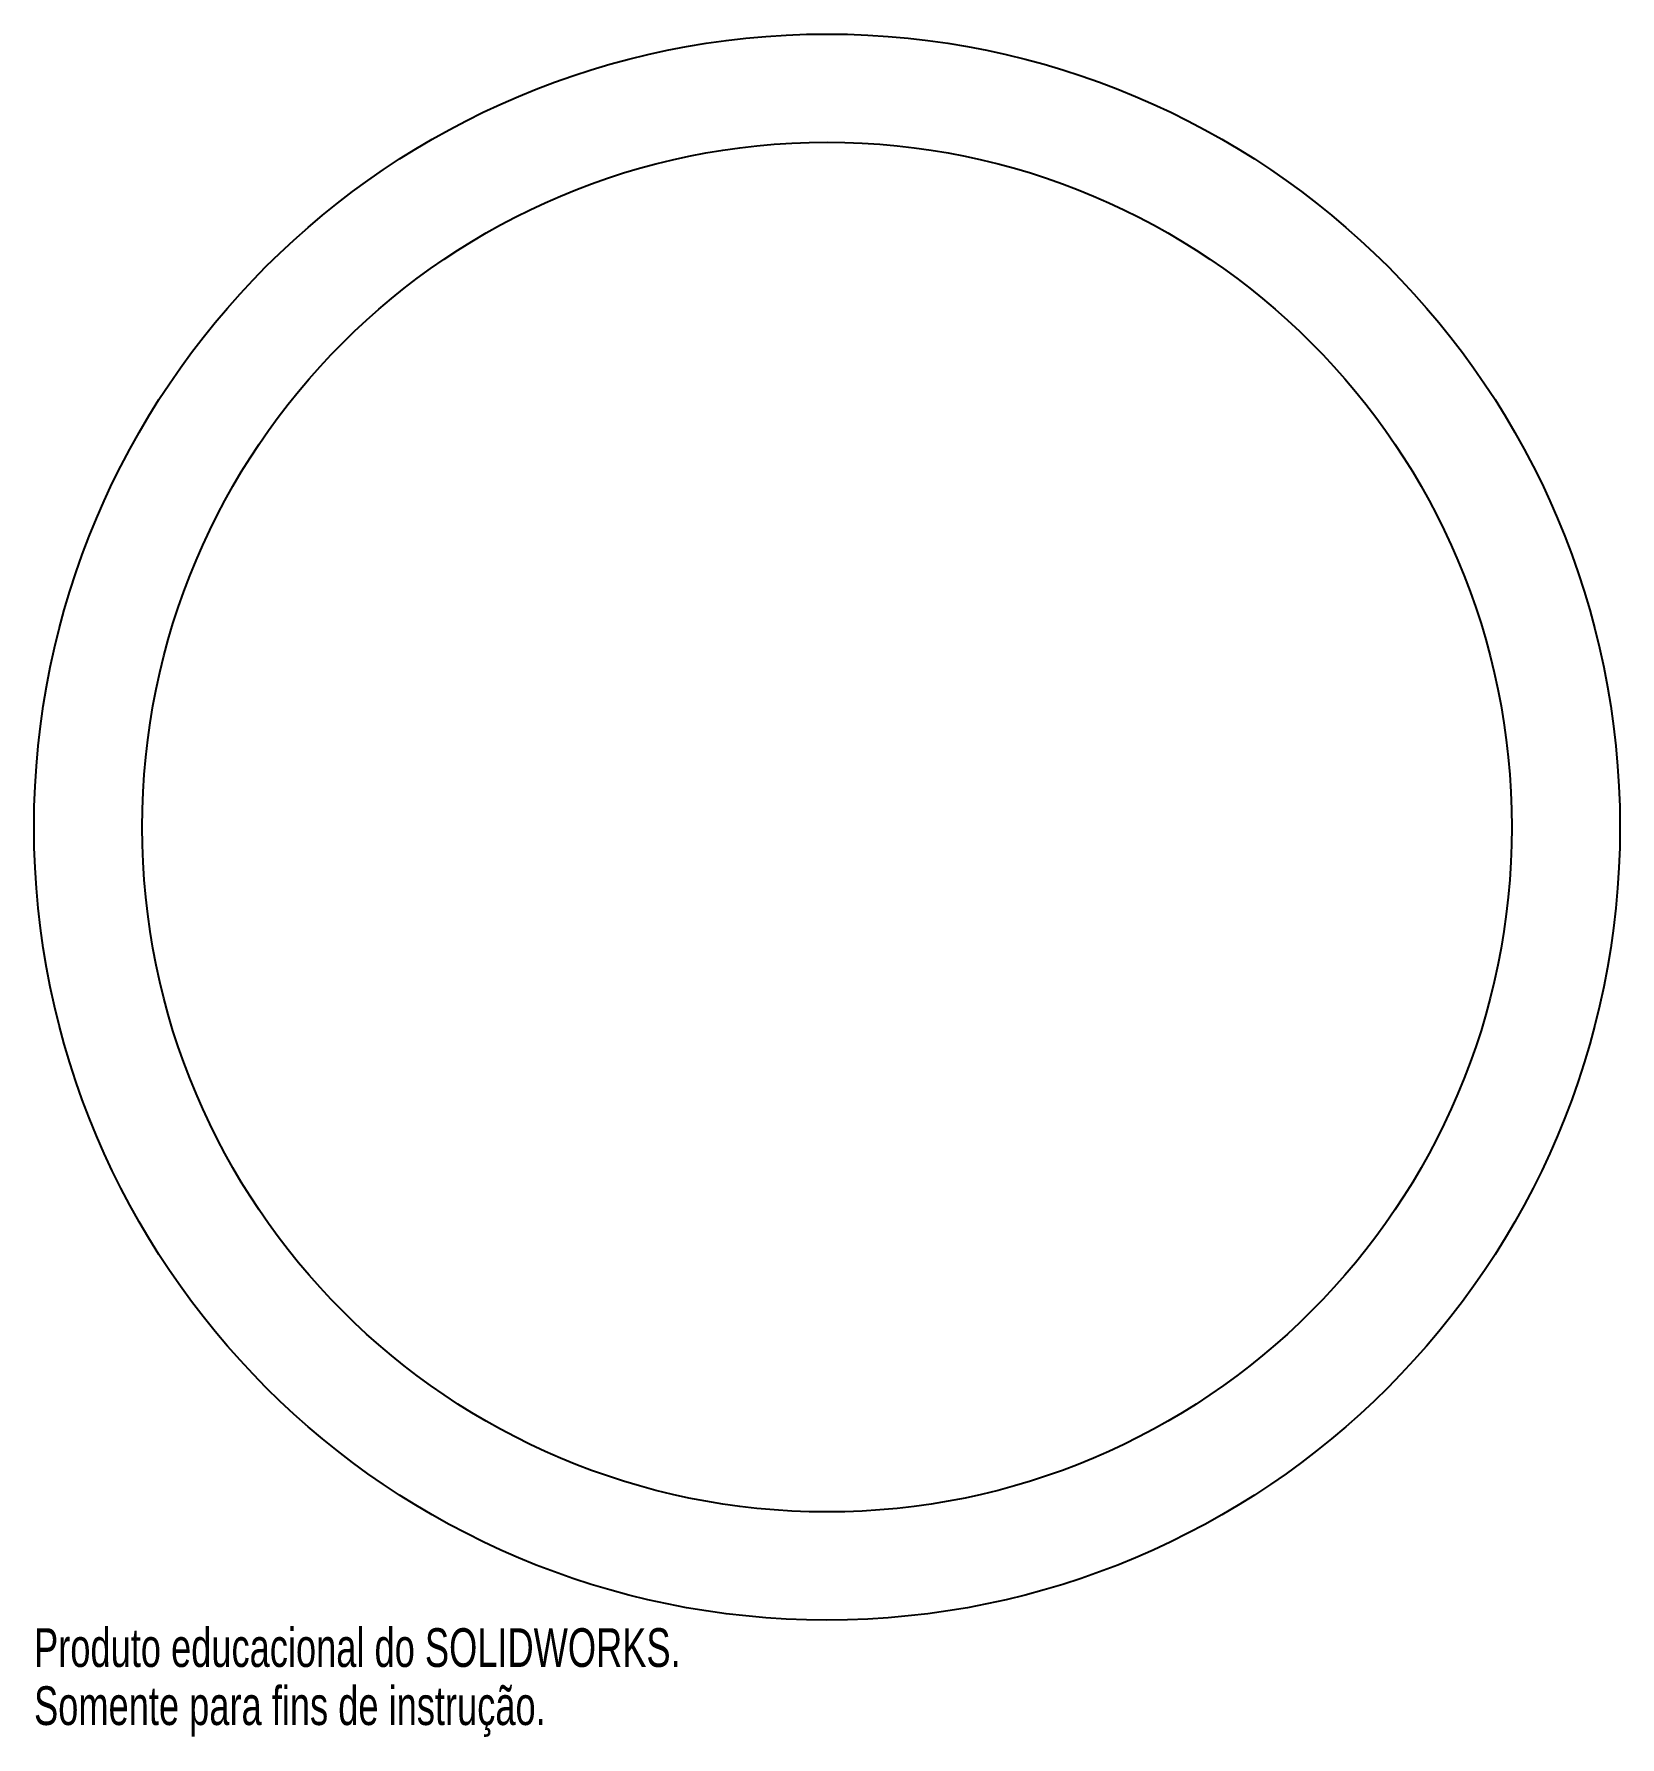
# Model space of a CAD drawing. Header units: millimetres. Extents: x -99 to 99, y -114 to 99.
import ezdxf

# ---------------------------------------------------------------- set-up
doc = ezdxf.new("R2010")
doc.units = ezdxf.units.MM
doc.styles.add('SLDTEXTSTYLE0', font='TXT', dxfattribs={"width": 0.7})

msp = doc.modelspace()

# ---------------------------------------------------------------- linework, layer by layer
at = {"color": 7, "linetype": 'Continuous', "lineweight": 25}
for radius in [99, 85.5]:
    msp.add_circle((0, 0), radius, dxfattribs=at)

# ---------------------------------------------------------------- texts
at = {"color": 7, "linetype": 'Continuous', "char_height": 4.8336, "attachment_point": 1, "style": 'SLDTEXTSTYLE0'}
for s, insert in [('Produto educacional do SOLIDWORKS.', (-99, -100.02)), ('Somente para fins de instrução.', (-99, -107.27))]:
    msp.add_mtext(s, dxfattribs=dict(at, insert=insert))

doc.saveas('drawing.dxf')
